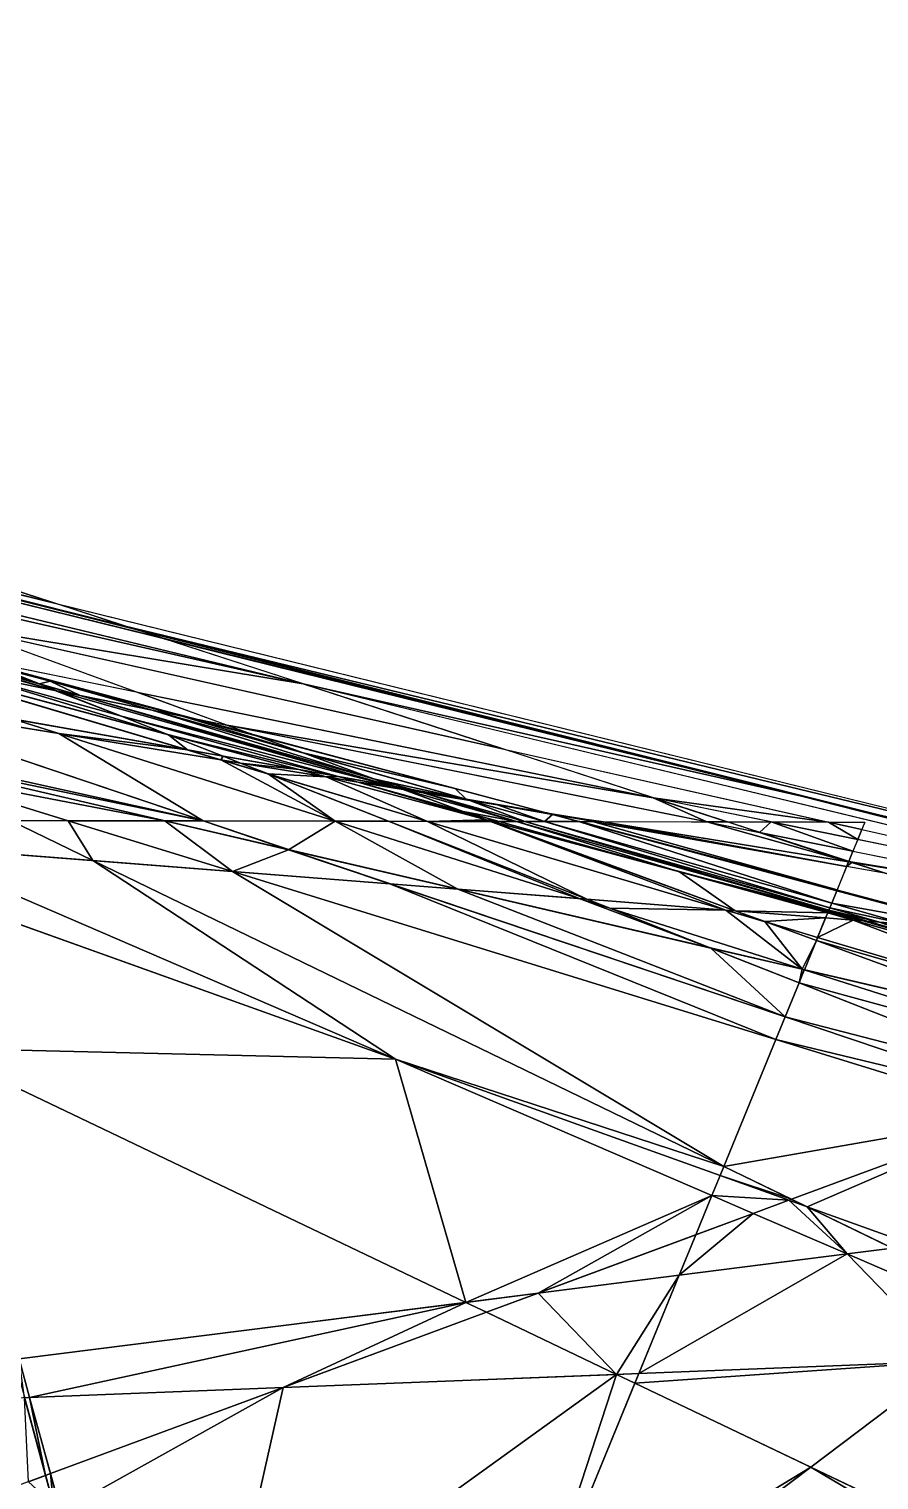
# Model space of a CAD drawing. Header units: metres. Extents: x -225 to 770, y -544 to 564.
# Drawn here: x 397.2 to 608.7, y 76.9 to 437.7 of the extents above; entities that cross this region are included whole.
import ezdxf

# ---------------------------------------------------------------- set-up
doc = ezdxf.new("R2010")
doc.units = ezdxf.units.M

msp = doc.modelspace()

# ---------------------------------------------------------------- linework, layer by layer
for p, q in [((545.7816, -443.76776, -860.83936), (304.0512, 437.72125, -1127.4017)), ((304.0512, 437.72125, -1127.4017), (557.95984, -501.0974, -841.83923)), ((32.129852, 419.3811, -991.81995), (760.3008, 133.12076, -1210.292)), ((30.675568, 416.25635, -989.7898), (730.02356, 77.34354, -1172.0273)), ((731.95435, 188.18149, -1220.7225), (38.14865, 413.7586, -992.2217)), ((38.14865, 413.7586, -992.2217), (765.15857, 148.19702, -1219.0732)), ((757.08057, 205.05893, -1239.7969), (18.314148, 389.6963, -972.5342)), ((18.314148, 389.6963, -972.5342), (754.4347, 208.65134, -1240.1035)), ((28.200867, 387.7458, -976.3353), (757.08057, 205.05893, -1239.7969)), ((758.76697, 204.04391, -1240.151), (15.405579, 383.44684, -968.47406)), ((15.405579, 383.44684, -968.47406), (732.4187, 179.90198, -1217.3708)), ((761.18066, 204.59119, -1241.5203), (29.160217, 385.1684, -975.6745)), ((29.160217, 385.1684, -975.6745), (755.39404, 206.07397, -1239.4426)), ((760.3008, 133.12076, -1210.292), (21.19217, 381.9641, -970.55176)), ((21.19217, 381.9641, -970.55176), (730.46954, 171.07516, -1212.6499)), ((730.02356, 77.34354, -1172.0273), (26.97879, 380.48132, -972.6294)), ((26.97879, 380.48132, -972.6294), (736.51886, 179.43427, -1219.0942)), ((765.15857, 148.19702, -1219.0732), (27.705933, 382.0437, -973.6444)), ((27.705933, 382.0437, -973.6444), (738.9325, 179.98157, -1220.4635)), ((19.010742, 377.27704, -967.5066), (731.95435, 188.18149, -1220.7225)), ((732.4187, 179.90198, -1217.3708), (21.424377, 377.82434, -968.87585)), ((21.424377, 377.82434, -968.87585), (733.64087, 187.16644, -1221.0768)), ((738.9325, 179.98157, -1220.4635), (86.268555, 354.79694, -989.39343)), ((86.268555, 354.79694, -989.39343), (758.76697, 204.04391, -1240.151)), ((762.8671, 203.57614, -1241.8745), (68.878204, 345.26355, -977.11786)), ((68.878204, 345.26355, -977.11786), (710.635, 147.01282, -1192.9624)), ((769.61304, 199.51599, -1243.2913), (115.37268, 315.28015, -986.0206)), ((115.37268, 315.28015, -986.0206), (690.77, 108.9689, -1167.2322)), ((195.22412, 315.22046, -1023.4873), (769.61304, 199.51599, -1243.2913)), ((730.46954, 171.07516, -1212.6499), (183.12543, 298.50217, -1010.5984)), ((183.12543, 298.50217, -1010.5984), (761.18066, 204.59119, -1241.5203)), ((161.86716, 285.2968, -994.92346), (659.99774, 47.489594, -1126.2766)), ((11.959442, 241.52097, -905.66345), (605.17456, 240.48572, -1183.7474)), ((281.66882, 241.19244, -1032.1576), (762.8671, 203.57614, -1241.8745)), ((605.17456, 240.48572, -1183.7474), (349.29993, -383.51236, -794.56555)), ((754.4347, 208.65134, -1240.1035), (-35.793427, -83.73827, -743.004)), ((733.64087, 187.16644, -1221.0768), (58.252808, -322.34137, -684.2856)), ((710.635, 147.01282, -1192.9624), (-57.937866, 49.58969, -790.0921)), ((690.77, 108.9689, -1167.2322), (-107.57312, 77.46338, -778.805))]:
    msp.add_line(p, q)
for points in [[(403.62622, 294.9308, -1112.5896), (338.839, 310.86493, -1089.0404), (337.29443, 316.4973, -1090.7437), (337.29453, 316.4974, -1090.7435)], [(420.8352, 289.3357, -1118.2573), (339.21472, 309.49463, -1088.626), (339.12683, 309.81506, -1088.7229), (339.12692, 309.81516, -1088.7228)], [(339.21472, 309.49463, -1088.626), (420.8352, 289.3357, -1118.2573), (424.02795, 288.2976, -1119.3088), (424.02805, 288.2977, -1119.3087)], [(430.47717, 286.20078, -1121.4329), (339.45337, 308.62433, -1088.3628), (339.44647, 308.6496, -1088.3705), (339.44656, 308.6497, -1088.3704)], [(430.47717, 286.20078, -1121.4329), (430.8667, 286.07416, -1121.561), (339.45337, 308.62433, -1088.3628), (339.45346, 308.62442, -1088.3627)], [(465.4143, 274.84167, -1132.9391), (340.9547, 303.1499, -1086.7073), (340.4469, 305.0013, -1087.2672), (340.447, 305.0014, -1087.2671)], [(340.9547, 303.1499, -1086.7073), (465.4143, 274.84167, -1132.9391), (379.54547, 289.05347, -1098.749), (379.54556, 289.05356, -1098.7489)], [(420.8352, 289.3357, -1118.2573), (403.62622, 294.9308, -1112.5896), (754.4347, 208.65134, -1240.1035), (754.4348, 208.65144, -1240.1034)], [(515.30774, 258.6198, -1149.3713), (379.54547, 289.05347, -1098.749), (465.4143, 274.84167, -1132.9391), (465.4144, 274.84177, -1132.939)], [(384.66644, 280.79102, -1097.591), (379.54547, 289.05347, -1098.749), (424.33875, 272.6914, -1112.7261), (424.33884, 272.6915, -1112.726)], [(608.5411, 242.28894, -1186.1056), (424.02795, 288.2976, -1119.3088), (420.8352, 289.3357, -1118.2573), (420.8353, 289.3358, -1118.2572)], [(420.8352, 289.3357, -1118.2573), (754.4347, 208.65134, -1240.1035), (608.5411, 242.28894, -1186.1056), (608.5412, 242.28905, -1186.1055)], [(403.6156, 273.2422, -1103.2334), (357.45007, 286.34766, -1087.208), (363.70337, 285.07086, -1089.5935), (363.70346, 285.07095, -1089.5934)], [(357.45007, 286.34766, -1087.208), (403.6156, 273.2422, -1103.2334), (380.08923, 277.98138, -1094.2305), (380.08932, 277.98148, -1094.2303)], [(363.70337, 285.07086, -1089.5935), (399.78796, 274.84637, -1102.1279), (403.6156, 273.2422, -1103.2334), (403.6157, 273.24228, -1103.2333)], [(399.78796, 274.84637, -1102.1279), (363.70337, 285.07086, -1089.5935), (376.5172, 282.4548, -1094.482), (376.5173, 282.4549, -1094.4819)], [(424.02795, 288.2976, -1119.3088), (608.5411, 242.28894, -1186.1056), (576.5865, 250.16922, -1174.4998), (576.5866, 250.16933, -1174.4996)], [(430.47717, 286.20078, -1121.4329), (424.02795, 288.2976, -1119.3088), (576.5865, 250.16922, -1174.4998), (576.5866, 250.16933, -1174.4996)], [(430.47717, 286.20078, -1121.4329), (576.5865, 250.16922, -1174.4998), (430.8667, 286.07416, -1121.561), (430.8668, 286.07425, -1121.5609)], [(576.5865, 250.16922, -1174.4998), (589.4374, 246.95743, -1179.1487), (430.8667, 286.07416, -1121.561), (430.8668, 286.07425, -1121.5609)], [(465.4143, 274.84167, -1132.9391), (430.8667, 286.07416, -1121.561), (589.4374, 246.95743, -1179.1487), (589.4375, 246.95753, -1179.1486)], [(351.64117, 283.71185, -1083.3441), (436.68597, 258.4256, -1112.3726), (393.37915, 266.0885, -1095.3428), (393.37924, 266.0886, -1095.3427)], [(436.68597, 258.4256, -1112.3726), (351.64117, 283.71185, -1083.3441), (351.71997, 283.69598, -1083.3743), (351.72006, 283.69608, -1083.3741)], [(351.71997, 283.69598, -1083.3743), (431.9204, 262.2144, -1111.7686), (436.68597, 258.4256, -1112.3726), (436.68607, 258.4257, -1112.3724)], [(431.9204, 262.2144, -1111.7686), (351.71997, 283.69598, -1083.3743), (380.08923, 277.98138, -1094.2305), (380.08932, 277.98148, -1094.2303)], [(376.5172, 282.4548, -1094.482), (388.55774, 279.26126, -1098.7585), (399.78796, 274.84637, -1102.1279), (399.78806, 274.84647, -1102.1278)], [(420.25623, 266.79993, -1108.2689), (380.08923, 277.98138, -1094.2305), (403.6156, 273.2422, -1103.2334), (403.6157, 273.24228, -1103.2333)], [(380.08923, 277.98138, -1094.2305), (420.25623, 266.79993, -1108.2689), (431.9204, 262.2144, -1111.7686), (431.9205, 262.21448, -1111.7684)], [(437.88843, 266.33832, -1116.3488), (402.4975, 275.56403, -1103.7095), (387.3603, 279.86456, -1098.4563), (387.36038, 279.86465, -1098.4562)], [(388.55774, 279.26126, -1098.7585), (387.3603, 279.86456, -1098.4563), (402.4975, 275.56403, -1103.7095), (402.4976, 275.56412, -1103.7094)], [(402.4975, 275.56403, -1103.7095), (399.78796, 274.84637, -1102.1279), (388.55774, 279.26126, -1098.7585), (388.55783, 279.26135, -1098.7584)], [(399.78796, 274.84637, -1102.1279), (402.4975, 275.56403, -1103.7095), (409.95984, 271.9643, -1105.6611), (409.95993, 271.9644, -1105.661)], [(404.13452, 273.1377, -1103.432), (403.6156, 273.2422, -1103.2334), (399.78796, 274.84637, -1102.1279), (399.78806, 274.84647, -1102.1278)], [(409.95984, 271.9643, -1105.6611), (404.13452, 273.1377, -1103.432), (399.78796, 274.84637, -1102.1279), (399.78806, 274.84647, -1102.1278)], [(427.85962, 268.35852, -1112.511), (409.95984, 271.9643, -1105.6611), (402.4975, 275.56403, -1103.7095), (402.4976, 275.56412, -1103.7094)], [(435.36243, 266.8472, -1115.3821), (427.85962, 268.35852, -1112.511), (402.4975, 275.56403, -1103.7095), (402.4976, 275.56412, -1103.7094)], [(402.4975, 275.56403, -1103.7095), (437.88843, 266.33832, -1116.3488), (435.36243, 266.8472, -1115.3821), (435.36252, 266.8473, -1115.382)], [(746.8573, 206.91815, -1235.7983), (465.4143, 274.84167, -1132.9391), (589.4374, 246.95743, -1179.1487), (589.4375, 246.95753, -1179.1486)], [(393.37915, 266.0885, -1095.3428), (404.65802, 262.51193, -1099.0964), (349.648, 271.44894, -1077.121), (349.6481, 271.44904, -1077.1208)], [(349.66895, 271.3724, -1077.0979), (349.648, 271.44894, -1077.121), (404.65802, 262.51193, -1099.0964), (404.6581, 262.51202, -1099.0963)], [(404.65802, 262.51193, -1099.0964), (440.55457, 240.77298, -1106.5779), (349.66895, 271.3724, -1077.0979), (349.66904, 271.3725, -1077.0978)], [(352.73804, 260.1809, -1073.7135), (349.66895, 271.3724, -1077.0979), (440.55457, 240.77298, -1106.5779), (440.55466, 240.77309, -1106.5778)], [(403.6156, 273.2422, -1103.2334), (404.13452, 273.1377, -1103.432), (404.52625, 272.98376, -1103.5496), (404.52634, 272.98386, -1103.5494)], [(420.25623, 266.79993, -1108.2689), (403.6156, 273.2422, -1103.2334), (404.52625, 272.98376, -1103.5496), (404.52634, 272.98386, -1103.5494)], [(409.95984, 271.9643, -1105.6611), (404.52625, 272.98376, -1103.5496), (404.13452, 273.1377, -1103.432), (404.1346, 273.1378, -1103.4319)], [(487.45215, 249.44284, -1132.3356), (420.25623, 266.79993, -1108.2689), (404.52625, 272.98376, -1103.5496), (404.52634, 272.98386, -1103.5494)], [(404.52625, 272.98376, -1103.5496), (409.95984, 271.9643, -1105.6611), (487.45215, 249.44284, -1132.3356), (487.45224, 249.44295, -1132.3354)], [(482.9419, 251.28491, -1131.0121), (487.45215, 249.44284, -1132.3356), (409.95984, 271.9643, -1105.6611), (409.95993, 271.9644, -1105.661)], [(427.85962, 268.35852, -1112.511), (482.9419, 251.28491, -1131.0121), (409.95984, 271.9643, -1105.6611), (409.95993, 271.9644, -1105.661)], [(552.51624, 246.52219, -1161.6257), (446.45557, 264.6126, -1119.6272), (424.33875, 272.6914, -1112.7261), (424.33884, 272.6915, -1112.726)], [(435.36243, 266.8472, -1115.3821), (465.39258, 257.69525, -1125.5361), (427.85962, 268.35852, -1112.511), (427.8597, 268.3586, -1112.5109)], [(482.9419, 251.28491, -1131.0121), (427.85962, 268.35852, -1112.511), (465.39258, 257.69525, -1125.5361), (465.39267, 257.69534, -1125.536)], [(404.65802, 262.51193, -1099.0964), (393.37915, 266.0885, -1095.3428), (436.68597, 258.4256, -1112.3726), (436.68607, 258.4257, -1112.3724)], [(474.15723, 251.79532, -1127.1075), (431.9204, 262.2144, -1111.7686), (420.25623, 266.79993, -1108.2689), (420.25632, 266.80002, -1108.2688)], [(487.45215, 249.44284, -1132.3356), (474.15723, 251.79532, -1127.1075), (420.25623, 266.79993, -1108.2689), (420.25632, 266.80002, -1108.2688)], [(437.88843, 266.33832, -1116.3488), (453.52887, 262.02887, -1121.8342), (435.36243, 266.8472, -1115.3821), (435.36252, 266.8473, -1115.382)], [(465.39258, 257.69525, -1125.5361), (435.36243, 266.8472, -1115.3821), (453.52887, 262.02887, -1121.8342), (453.52896, 262.02896, -1121.8341)], [(446.45557, 264.6126, -1119.6272), (452.27258, 262.4878, -1121.4423), (437.88843, 266.33832, -1116.3488), (437.88852, 266.3384, -1116.3486)], [(453.52887, 262.02887, -1121.8342), (437.88843, 266.33832, -1116.3488), (452.27258, 262.4878, -1121.4423), (452.27267, 262.48788, -1121.4421)], [(552.51624, 246.52219, -1161.6257), (565.8876, 240.55423, -1165.3308), (446.45557, 264.6126, -1119.6272), (446.45566, 264.6127, -1119.6271)], [(352.73804, 260.1809, -1073.7135), (440.55457, 240.77298, -1106.5779), (357.36914, 257.93652, -1074.9203), (357.36923, 257.9366, -1074.9202)], [(444.9674, 255.96326, -1115.1992), (473.3941, 240.7157, -1121.9722), (404.65802, 262.51193, -1099.0964), (404.6581, 262.51202, -1099.0963)], [(440.55457, 240.77298, -1106.5779), (404.65802, 262.51193, -1099.0964), (473.3941, 240.7157, -1121.9722), (473.3942, 240.7158, -1121.972)], [(404.65802, 262.51193, -1099.0964), (436.68597, 258.4256, -1112.3726), (444.9674, 255.96326, -1115.1992), (444.9675, 255.96336, -1115.1991)], [(445.54626, 256.85782, -1115.8567), (436.68597, 258.4256, -1112.3726), (431.9204, 262.2144, -1111.7686), (431.9205, 262.21448, -1111.7684)], [(464.3236, 253.53522, -1123.2406), (445.54626, 256.85782, -1115.8567), (431.9204, 262.2144, -1111.7686), (431.9205, 262.21448, -1111.7684)], [(431.9204, 262.2144, -1111.7686), (474.15723, 251.79532, -1127.1075), (464.3236, 253.53522, -1123.2406), (464.3237, 253.53532, -1123.2405)], [(503.2743, 248.83475, -1139.5023), (453.52887, 262.02887, -1121.8342), (452.27258, 262.4878, -1121.4423), (452.27267, 262.48788, -1121.4421)], [(503.2743, 248.83475, -1139.5023), (465.39258, 257.69525, -1125.5361), (453.52887, 262.02887, -1121.8342), (453.52896, 262.02896, -1121.8341)], [(431.02112, 240.78967, -1102.1089), (357.36914, 257.93652, -1074.9203), (440.55457, 240.77298, -1106.5779), (440.55466, 240.77309, -1106.5778)], [(357.36914, 257.93652, -1074.9203), (431.02112, 240.78967, -1102.1089), (367.57593, 252.99023, -1077.58), (367.57602, 252.99034, -1077.5798)], [(436.68597, 258.4256, -1112.3726), (445.54626, 256.85782, -1115.8567), (444.9674, 255.96326, -1115.1992), (444.9675, 255.96336, -1115.1991)], [(449.8321, 255.17294, -1117.1426), (444.9674, 255.96326, -1115.1992), (445.54626, 256.85782, -1115.8567), (445.54636, 256.8579, -1115.8566)], [(464.3236, 253.53522, -1123.2406), (449.8321, 255.17294, -1117.1426), (445.54626, 256.85782, -1115.8567), (445.54636, 256.8579, -1115.8566)], [(503.2743, 248.83475, -1139.5023), (505.97852, 246.16467, -1139.6208), (465.39258, 257.69525, -1125.5361), (465.39267, 257.69534, -1125.536)], [(482.9419, 251.28491, -1131.0121), (465.39258, 257.69525, -1125.5361), (505.97852, 246.16467, -1139.6208), (505.9786, 246.16478, -1139.6207)], [(552.51624, 246.52219, -1161.6257), (515.30774, 258.6198, -1149.3713), (596.1322, 240.5015, -1179.5087), (596.1323, 240.5016, -1179.5085)], [(406.93427, 240.83167, -1090.8175), (367.57593, 252.99023, -1077.58), (431.02112, 240.78967, -1102.1089), (431.0212, 240.78978, -1102.1088)], [(367.57593, 252.99023, -1077.58), (406.93427, 240.83167, -1090.8175), (392.61353, 240.85666, -1084.1042), (392.61362, 240.85677, -1084.1041)], [(449.8321, 255.17294, -1117.1426), (456.68115, 252.48047, -1119.1975), (444.9674, 255.96326, -1115.1992), (444.9675, 255.96336, -1115.1991)], [(473.3941, 240.7157, -1121.9722), (444.9674, 255.96326, -1115.1992), (456.68115, 252.48047, -1119.1975), (456.68124, 252.48058, -1119.1974)], [(464.3236, 253.53522, -1123.2406), (471.12317, 251.71402, -1125.648), (449.8321, 255.17294, -1117.1426), (449.83218, 255.17305, -1117.1425)], [(456.68115, 252.48047, -1119.1975), (449.8321, 255.17294, -1117.1426), (471.12317, 251.71402, -1125.648), (471.12326, 251.71413, -1125.6478)], [(471.12317, 251.71402, -1125.648), (464.3236, 253.53522, -1123.2406), (474.15723, 251.79532, -1127.1075), (474.15732, 251.79543, -1127.1074)], [(471.12317, 251.71402, -1125.648), (496.3841, 240.6756, -1132.7493), (456.68115, 252.48047, -1119.1975), (456.68124, 252.48058, -1119.1974)], [(456.68115, 252.48047, -1119.1975), (486.66644, 240.6925, -1128.1938), (473.3941, 240.7157, -1121.9722), (473.3942, 240.7158, -1121.972)], [(486.66644, 240.6925, -1128.1938), (456.68115, 252.48047, -1119.1975), (496.3841, 240.6756, -1132.7493), (496.3842, 240.6757, -1132.7491)], [(471.12317, 251.71402, -1125.648), (474.15723, 251.79532, -1127.1075), (479.1106, 250.41638, -1128.8387), (479.1107, 250.41649, -1128.8386)], [(479.1106, 250.41638, -1128.8387), (511.0287, 241.02533, -1139.7761), (471.12317, 251.71402, -1125.648), (471.12326, 251.71413, -1125.6478)], [(496.3841, 240.6756, -1132.7493), (471.12317, 251.71402, -1125.648), (511.0287, 241.02533, -1139.7761), (511.02878, 241.02544, -1139.776)], [(487.45215, 249.44284, -1132.3356), (479.1106, 250.41638, -1128.8387), (474.15723, 251.79532, -1127.1075), (474.15732, 251.79543, -1127.1074)], [(490.29303, 248.59967, -1133.3059), (505.208, 243.15152, -1137.96), (479.1106, 250.41638, -1128.8387), (479.1107, 250.41649, -1128.8386)], [(487.45215, 249.44284, -1132.3356), (490.29303, 248.59967, -1133.3059), (479.1106, 250.41638, -1128.8387), (479.1107, 250.41649, -1128.8386)], [(511.0287, 241.02533, -1139.7761), (479.1106, 250.41638, -1128.8387), (505.208, 243.15152, -1137.96), (505.2081, 243.15163, -1137.9598)], [(492.75378, 248.50473, -1134.4204), (488.4853, 249.26001, -1132.742), (482.9419, 251.28491, -1131.0121), (482.942, 251.28502, -1131.012)], [(505.97852, 246.16467, -1139.6208), (492.75378, 248.50473, -1134.4204), (482.9419, 251.28491, -1131.0121), (482.942, 251.28502, -1131.012)], [(487.45215, 249.44284, -1132.3356), (482.9419, 251.28491, -1131.0121), (488.4853, 249.26001, -1132.742), (488.48538, 249.26012, -1132.7418)], [(487.45215, 249.44284, -1132.3356), (488.4853, 249.26001, -1132.742), (489.8426, 248.76422, -1133.1654), (489.84268, 248.76433, -1133.1653)], [(487.45215, 249.44284, -1132.3356), (489.8426, 248.76422, -1133.1654), (490.29303, 248.59967, -1133.3059), (490.29312, 248.59978, -1133.3058)], [(488.4853, 249.26001, -1132.742), (492.75378, 248.50473, -1134.4204), (489.8426, 248.76422, -1133.1654), (489.84268, 248.76433, -1133.1653)], [(589.4374, 246.95743, -1179.1487), (576.5865, 250.16922, -1174.4998), (608.5411, 242.28894, -1186.1056), (608.5412, 242.28905, -1186.1055)], [(489.8426, 248.76422, -1133.1654), (490.59497, 248.5506, -1133.4265), (490.29303, 248.59967, -1133.3059), (490.29312, 248.59978, -1133.3058)], [(490.59497, 248.5506, -1133.4265), (489.8426, 248.76422, -1133.1654), (492.75378, 248.50473, -1134.4204), (492.75388, 248.50484, -1134.4203)], [(505.208, 243.15152, -1137.96), (490.29303, 248.59967, -1133.3059), (490.59497, 248.5506, -1133.4265), (490.59506, 248.5507, -1133.4264)], [(518.47156, 240.63705, -1143.1033), (505.208, 243.15152, -1137.96), (490.59497, 248.5506, -1133.4265), (490.59506, 248.5507, -1133.4264)], [(490.59497, 248.5506, -1133.4265), (495.27527, 247.79022, -1135.2961), (518.47156, 240.63705, -1143.1033), (518.4717, 240.63716, -1143.1031)], [(495.27527, 247.79022, -1135.2961), (490.59497, 248.5506, -1133.4265), (492.75378, 248.50473, -1134.4204), (492.75388, 248.50484, -1134.4203)], [(492.75378, 248.50473, -1134.4204), (505.97852, 246.16467, -1139.6208), (495.27527, 247.79022, -1135.2961), (495.27536, 247.79033, -1135.296)], [(520.5332, 240.63342, -1144.0698), (518.47156, 240.63705, -1143.1033), (495.27527, 247.79022, -1135.2961), (495.27536, 247.79033, -1135.296)], [(495.27527, 247.79022, -1135.2961), (506.90955, 245.90009, -1139.9438), (520.5332, 240.63342, -1144.0698), (520.5333, 240.63353, -1144.0697)], [(506.90955, 245.90009, -1139.9438), (495.27527, 247.79022, -1135.2961), (505.97852, 246.16467, -1139.6208), (505.9786, 246.16478, -1139.6207)], [(526.0824, 242.78531, -1147.6031), (525.54834, 242.87207, -1147.3896), (503.2743, 248.83475, -1139.5023), (503.27438, 248.83485, -1139.5022)], [(505.97852, 246.16467, -1139.6208), (503.2743, 248.83475, -1139.5023), (525.54834, 242.87207, -1147.3896), (525.54846, 242.87218, -1147.3895)], [(513.7986, 244.78098, -1142.6959), (506.90955, 245.90009, -1139.9438), (505.97852, 246.16467, -1139.6208), (505.9786, 246.16478, -1139.6207)], [(505.97852, 246.16467, -1139.6208), (525.54834, 242.87207, -1147.3896), (513.7986, 244.78098, -1142.6959), (513.7987, 244.78108, -1142.6958)], [(525.47797, 240.62482, -1146.3877), (520.5332, 240.63342, -1144.0698), (506.90955, 245.90009, -1139.9438), (506.90964, 245.90019, -1139.9437)], [(513.7986, 244.78098, -1142.6959), (525.47797, 240.62482, -1146.3877), (506.90955, 245.90009, -1139.9438), (506.90964, 245.90019, -1139.9437)], [(552.51624, 246.52219, -1161.6257), (596.1322, 240.5015, -1179.5087), (581.8839, 240.52637, -1172.8293), (581.88403, 240.52647, -1172.8292)], [(552.51624, 246.52219, -1161.6257), (570.89856, 240.54556, -1167.6797), (565.8876, 240.55423, -1165.3308), (565.8877, 240.55434, -1165.3307)], [(589.4374, 246.95743, -1179.1487), (619.68787, 239.49512, -1190.1348), (749.7064, 206.90189, -1237.1292), (749.70654, 206.902, -1237.129)], [(619.68787, 239.49512, -1190.1348), (589.4374, 246.95743, -1179.1487), (608.5411, 242.28894, -1186.1056), (608.5412, 242.28905, -1186.1055)], [(746.8573, 206.91815, -1235.7983), (589.4374, 246.95743, -1179.1487), (749.7064, 206.90189, -1237.1292), (749.70654, 206.902, -1237.129)], [(518.47156, 240.63705, -1143.1033), (514.2141, 240.64447, -1141.1075), (505.208, 243.15152, -1137.96), (505.2081, 243.15163, -1137.9598)], [(514.2141, 240.64447, -1141.1075), (511.0287, 241.02533, -1139.7761), (505.208, 243.15152, -1137.96), (505.2081, 243.15163, -1137.9598)], [(527.4236, 242.37006, -1148.0537), (513.7986, 244.78098, -1142.6959), (525.54834, 242.87207, -1147.3896), (525.54846, 242.87218, -1147.3895)], [(513.7986, 244.78098, -1142.6959), (527.4236, 242.37006, -1148.0537), (525.47797, 240.62482, -1146.3877), (525.4781, 240.62492, -1146.3876)], [(533.99866, 240.60992, -1150.3821), (525.47797, 240.62482, -1146.3877), (527.4236, 242.37006, -1148.0537), (527.4237, 242.37016, -1148.0536)], [(525.54834, 242.87207, -1147.3896), (526.0824, 242.78531, -1147.6031), (527.4236, 242.37006, -1148.0537), (527.4237, 242.37016, -1148.0536)], [(528.09766, 242.25082, -1148.3188), (527.4236, 242.37006, -1148.0537), (526.0824, 242.78531, -1147.6031), (526.0825, 242.78542, -1147.603)], [(539.53204, 240.60028, -1152.976), (528.09766, 242.25082, -1148.3188), (526.0824, 242.78531, -1147.6031), (526.0825, 242.78542, -1147.603)], [(527.4236, 242.37006, -1148.0537), (528.09766, 242.25082, -1148.3188), (533.99866, 240.60992, -1150.3821), (533.9988, 240.61003, -1150.382)], [(534.28613, 240.60944, -1150.5168), (533.99866, 240.60992, -1150.3821), (528.09766, 242.25082, -1148.3188), (528.0978, 242.25093, -1148.3187)], [(539.53204, 240.60028, -1152.976), (537.40454, 240.60397, -1151.9786), (528.09766, 242.25082, -1148.3188), (528.0978, 242.25093, -1148.3187)], [(750.6385, 207.24673, -1237.7153), (619.68787, 239.49512, -1190.1348), (608.5411, 242.28894, -1186.1056), (608.5412, 242.28905, -1186.1055)], [(750.6385, 207.24673, -1237.7153), (608.5411, 242.28894, -1186.1056), (754.4347, 208.65134, -1240.1035), (754.4348, 208.65144, -1240.1034)], [(392.61353, 240.85666, -1084.1042), (413.12585, 230.91617, -1089.4495), (365.15747, 234.6659, -1068.5438), (365.15756, 234.666, -1068.5437)], [(413.12585, 230.91617, -1089.4495), (392.61353, 240.85666, -1084.1042), (406.93427, 240.83167, -1090.8175), (406.93436, 240.83177, -1090.8174)], [(447.80817, 228.20496, -1104.5647), (413.12585, 230.91617, -1089.4495), (406.93427, 240.83167, -1090.8175), (406.93436, 240.83177, -1090.8174)], [(447.80817, 228.20496, -1104.5647), (406.93427, 240.83167, -1090.8175), (431.02112, 240.78967, -1102.1089), (431.0212, 240.78978, -1102.1088)], [(447.80817, 228.20496, -1104.5647), (431.02112, 240.78967, -1102.1089), (461.7621, 233.63284, -1113.4568), (461.76218, 233.63295, -1113.4567)], [(461.7621, 233.63284, -1113.4568), (431.02112, 240.78967, -1102.1089), (440.55457, 240.77298, -1106.5779), (440.55466, 240.77309, -1106.5778)], [(440.55457, 240.77298, -1106.5779), (473.3941, 240.7157, -1121.9722), (461.7621, 233.63284, -1113.4568), (461.76218, 233.63295, -1113.4567)], [(503.91663, 223.81882, -1129.0181), (461.7621, 233.63284, -1113.4568), (473.3941, 240.7157, -1121.9722), (473.3942, 240.7158, -1121.972)], [(473.3941, 240.7157, -1121.9722), (534.1271, 221.45724, -1142.1846), (503.91663, 223.81882, -1129.0181), (503.91672, 223.81892, -1129.018)], [(534.1271, 221.45724, -1142.1846), (473.3941, 240.7157, -1121.9722), (486.66644, 240.6925, -1128.1938), (486.66653, 240.69261, -1128.1937)], [(486.66644, 240.6925, -1128.1938), (535.9606, 221.3139, -1142.9836), (534.1271, 221.45724, -1142.1846), (534.1272, 221.45735, -1142.1844)], [(535.9606, 221.3139, -1142.9836), (486.66644, 240.6925, -1128.1938), (496.3841, 240.6756, -1132.7493), (496.3842, 240.6757, -1132.7491)], [(496.3841, 240.6756, -1132.7493), (511.0287, 241.02533, -1139.7761), (512.06116, 240.6482, -1140.0983), (512.0613, 240.6483, -1140.0981)], [(570.61346, 218.60504, -1158.086), (535.9606, 221.3139, -1142.9836), (496.3841, 240.6756, -1132.7493), (496.3842, 240.6757, -1132.7491)], [(496.3841, 240.6756, -1132.7493), (512.06116, 240.6482, -1140.0983), (570.61346, 218.60504, -1158.086), (570.6136, 218.60515, -1158.0859)], [(512.43915, 240.64755, -1140.2755), (512.06116, 240.6482, -1140.0983), (511.0287, 241.02533, -1139.7761), (511.02878, 241.02544, -1139.776)], [(512.43915, 240.64755, -1140.2755), (511.0287, 241.02533, -1139.7761), (514.2141, 240.64447, -1141.1075), (514.21423, 240.64458, -1141.1074)], [(572.89575, 218.4266, -1159.0808), (570.61346, 218.60504, -1158.086), (512.06116, 240.6482, -1140.0983), (512.0613, 240.6483, -1140.0981)], [(512.43915, 240.64755, -1140.2755), (572.89575, 218.4266, -1159.0808), (512.06116, 240.6482, -1140.0983), (512.0613, 240.6483, -1140.0981)], [(512.43915, 240.64755, -1140.2755), (559.08936, 228.15234, -1156.7916), (572.89575, 218.4266, -1159.0808), (572.8959, 218.42671, -1159.0807)], [(512.43915, 240.64755, -1140.2755), (514.2141, 240.64447, -1141.1075), (559.08936, 228.15234, -1156.7916), (559.0895, 228.15245, -1156.7915)], [(518.47156, 240.63705, -1143.1033), (559.08936, 228.15234, -1156.7916), (514.2141, 240.64447, -1141.1075), (514.21423, 240.64458, -1141.1074)], [(518.47156, 240.63705, -1143.1033), (520.5332, 240.63342, -1144.0698), (596.1897, 218.5745, -1170.0817), (596.1898, 218.5746, -1170.0815)], [(518.47156, 240.63705, -1143.1033), (596.1897, 218.5745, -1170.0817), (559.08936, 228.15234, -1156.7916), (559.0895, 228.15245, -1156.7915)], [(596.41815, 219.13159, -1170.4291), (596.1897, 218.5745, -1170.0817), (520.5332, 240.63342, -1144.0698), (520.5333, 240.63353, -1144.0697)], [(520.5332, 240.63342, -1144.0698), (525.47797, 240.62482, -1146.3877), (596.41815, 219.13159, -1170.4291), (596.4183, 219.1317, -1170.429)], [(596.9098, 220.33072, -1171.177), (596.41815, 219.13159, -1170.4291), (525.47797, 240.62482, -1146.3877), (525.4781, 240.62492, -1146.3876)], [(525.47797, 240.62482, -1146.3877), (533.99866, 240.60992, -1150.3821), (596.9098, 220.33072, -1171.177), (596.9099, 220.33083, -1171.1769)], [(598.1802, 223.4288, -1173.1091), (596.9098, 220.33072, -1171.177), (533.99866, 240.60992, -1150.3821), (533.9988, 240.61003, -1150.382)], [(533.99866, 240.60992, -1150.3821), (534.28613, 240.60944, -1150.5168), (598.1802, 223.4288, -1173.1091), (598.1803, 223.42891, -1173.109)], [(598.2667, 223.63974, -1173.2407), (598.1802, 223.4288, -1173.1091), (534.28613, 240.60944, -1150.5168), (534.28625, 240.60954, -1150.5167)], [(598.2667, 223.63974, -1173.2407), (534.28613, 240.60944, -1150.5168), (537.40454, 240.60397, -1151.9786), (537.40466, 240.60408, -1151.9785)], [(539.53204, 240.60028, -1152.976), (600.63525, 229.41568, -1176.8433), (537.40454, 240.60397, -1151.9786), (537.40466, 240.60408, -1151.9785)], [(598.2667, 223.63974, -1173.2407), (537.40454, 240.60397, -1151.9786), (600.63525, 229.41568, -1176.8433), (600.6354, 229.41579, -1176.8431)], [(539.53204, 240.60028, -1152.976), (565.8876, 240.55423, -1165.3308), (601.1188, 230.59488, -1177.5786), (601.1189, 230.59499, -1177.5785)], [(539.53204, 240.60028, -1152.976), (601.1188, 230.59488, -1177.5786), (600.63525, 229.41568, -1176.8433), (600.6354, 229.41579, -1176.8431)], [(601.1188, 230.59488, -1177.5786), (565.8876, 240.55423, -1165.3308), (578.9885, 237.91528, -1170.3441), (578.98865, 237.91539, -1170.344)], [(581.8839, 240.52637, -1172.8293), (578.9885, 237.91528, -1170.3441), (570.89856, 240.54556, -1167.6797), (570.8987, 240.54567, -1167.6796)], [(581.8839, 240.52637, -1172.8293), (602.203, 233.23892, -1179.2278), (578.9885, 237.91528, -1170.3441), (578.98865, 237.91539, -1170.344)], [(596.1322, 240.5015, -1179.5087), (603.39075, 236.1355, -1181.0342), (581.8839, 240.52637, -1172.8293), (581.88403, 240.52647, -1172.8292)], [(602.203, 233.23892, -1179.2278), (581.8839, 240.52637, -1172.8293), (603.39075, 236.1355, -1181.0342), (603.39087, 236.1356, -1181.034)], [(605.17456, 240.48572, -1183.7474), (604.4193, 238.6438, -1182.5986), (596.1322, 240.5015, -1179.5087), (596.1323, 240.5016, -1179.5085)], [(603.39075, 236.1355, -1181.0342), (596.1322, 240.5015, -1179.5087), (604.4193, 238.6438, -1182.5986), (604.41943, 238.6439, -1182.5985)], [(740.3025, 208.18304, -1233.2661), (603.39075, 236.1355, -1181.0342), (604.4193, 238.6438, -1182.5986), (604.41943, 238.6439, -1182.5985)], [(365.15747, 234.6659, -1068.5438), (488.35693, 181.54498, -1103.4857), (361.8648, 226.89935, -1063.6492), (361.8649, 226.89946, -1063.649)], [(488.35693, 181.54498, -1103.4857), (365.15747, 234.6659, -1068.5438), (413.12585, 230.91617, -1089.4495), (413.12595, 230.91628, -1089.4493)], [(601.16406, 230.70535, -1177.6475), (578.9885, 237.91528, -1170.3441), (602.203, 233.23892, -1179.2278), (602.2031, 233.23903, -1179.2277)], [(578.9885, 237.91528, -1170.3441), (601.16406, 230.70535, -1177.6475), (601.1188, 230.59488, -1177.5786), (601.1189, 230.59499, -1177.5785)], [(447.80817, 228.20496, -1104.5647), (461.7621, 233.63284, -1113.4568), (486.9787, 225.14297, -1121.6362), (486.9788, 225.14308, -1121.6361)], [(461.7621, 233.63284, -1113.4568), (503.91663, 223.81882, -1129.0181), (486.9787, 225.14297, -1121.6362), (486.9788, 225.14308, -1121.6361)], [(674.5552, 218.66437, -1206.915), (601.16406, 230.70535, -1177.6475), (602.203, 233.23892, -1179.2278), (602.2031, 233.23903, -1179.2277)], [(447.80817, 228.20496, -1104.5647), (570.064, 154.862, -1130.3447), (413.12585, 230.91617, -1089.4495), (413.12595, 230.91628, -1089.4493)], [(488.35693, 181.54498, -1103.4857), (413.12585, 230.91617, -1089.4495), (570.064, 154.862, -1130.3447), (570.06415, 154.8621, -1130.3446)], [(447.80817, 228.20496, -1104.5647), (486.9787, 225.14297, -1121.6362), (583.0119, 186.43799, -1150.0383), (583.012, 186.4381, -1150.0382)], [(447.80817, 228.20496, -1104.5647), (583.0119, 186.43799, -1150.0383), (570.064, 154.862, -1130.3447), (570.06415, 154.8621, -1130.3446)], [(596.1897, 218.5745, -1170.0817), (596.0569, 218.2507, -1169.8796), (559.08936, 228.15234, -1156.7916), (559.0895, 228.15245, -1156.7915)], [(559.08936, 228.15234, -1156.7916), (595.9137, 217.90143, -1169.6619), (572.89575, 218.4266, -1159.0808), (572.8959, 218.42671, -1159.0807)], [(595.9137, 217.90143, -1169.6619), (559.08936, 228.15234, -1156.7916), (596.0569, 218.2507, -1169.8796), (596.057, 218.25081, -1169.8795)], [(600.63525, 229.41568, -1176.8433), (601.1188, 230.59488, -1177.5786), (601.8882, 230.46985, -1177.886), (601.8883, 230.46996, -1177.8859)], [(600.63525, 229.41568, -1176.8433), (601.8882, 230.46985, -1177.886), (610.4983, 227.67047, -1180.7217), (610.4984, 227.67058, -1180.7216)], [(674.5552, 218.66437, -1206.915), (601.8882, 230.46985, -1177.886), (601.16406, 230.70535, -1177.6475), (601.1642, 230.70546, -1177.6473)], [(674.5552, 218.66437, -1206.915), (610.4983, 227.67047, -1180.7217), (601.8882, 230.46985, -1177.886), (601.8883, 230.46996, -1177.8859)], [(373.56543, 184.23224, -1050.7466), (361.8648, 226.89935, -1063.6492), (488.35693, 181.54498, -1103.4857), (488.35703, 181.54509, -1103.4856)], [(585.30804, 192.03735, -1153.5308), (486.9787, 225.14297, -1121.6362), (503.91663, 223.81882, -1129.0181), (503.91672, 223.81892, -1129.018)], [(486.9787, 225.14297, -1121.6362), (585.30804, 192.03735, -1153.5308), (583.0119, 186.43799, -1150.0383), (583.012, 186.4381, -1150.0382)], [(503.91663, 223.81882, -1129.0181), (566.87024, 209.16263, -1152.2573), (585.30804, 192.03735, -1153.5308), (585.30817, 192.03746, -1153.5306)], [(566.87024, 209.16263, -1152.2573), (503.91663, 223.81882, -1129.0181), (534.1271, 221.45724, -1142.1846), (534.1272, 221.45735, -1142.1844)], [(534.1271, 221.45724, -1142.1846), (541.72314, 219.04852, -1144.7125), (566.87024, 209.16263, -1152.2573), (566.87036, 209.16273, -1152.2572)], [(541.72314, 219.04852, -1144.7125), (534.1271, 221.45724, -1142.1846), (535.9606, 221.3139, -1142.9836), (535.9607, 221.31401, -1142.9835)], [(570.61346, 218.60504, -1158.086), (541.72314, 219.04852, -1144.7125), (535.9606, 221.3139, -1142.9836), (535.9607, 221.31401, -1142.9835)], [(596.41815, 219.13159, -1170.4291), (596.9098, 220.33072, -1171.177), (615.272, 215.11395, -1177.5493), (615.2721, 215.11406, -1177.5492)], [(596.9098, 220.33072, -1171.177), (598.1802, 223.4288, -1173.1091), (635.0023, 213.5716, -1186.1482), (635.00244, 213.5717, -1186.1481)], [(635.0023, 213.5716, -1186.1482), (615.272, 215.11395, -1177.5493), (596.9098, 220.33072, -1171.177), (596.9099, 220.33083, -1171.1769)], [(598.1802, 223.4288, -1173.1091), (598.2667, 223.63974, -1173.2407), (636.7378, 213.436, -1186.9045), (636.7379, 213.43611, -1186.9044)], [(636.7378, 213.436, -1186.9045), (635.0023, 213.5716, -1186.1482), (598.1802, 223.4288, -1173.1091), (598.1803, 223.42891, -1173.109)], [(589.5503, 203.8825, -1160.6296), (566.87024, 209.16263, -1152.2573), (541.72314, 219.04852, -1144.7125), (541.72327, 219.04863, -1144.7124)], [(570.61346, 218.60504, -1158.086), (589.5503, 203.8825, -1160.6296), (541.72314, 219.04852, -1144.7125), (541.72327, 219.04863, -1144.7124)], [(570.61346, 218.60504, -1158.086), (572.89575, 218.4266, -1159.0808), (580.2567, 215.7378, -1161.3777), (580.25684, 215.7379, -1161.3776)], [(570.61346, 218.60504, -1158.086), (580.2567, 215.7378, -1161.3777), (589.5503, 203.8825, -1160.6296), (589.5504, 203.88261, -1160.6295)], [(595.4075, 216.66681, -1168.8918), (580.2567, 215.7378, -1161.3777), (572.89575, 218.4266, -1159.0808), (572.8959, 218.42671, -1159.0807)], [(595.4075, 216.66681, -1168.8918), (572.89575, 218.4266, -1159.0808), (595.9137, 217.90143, -1169.6619), (595.9138, 217.90154, -1169.6617)], [(580.2567, 215.7378, -1161.3777), (595.4075, 216.66681, -1168.8918), (593.42145, 211.82352, -1165.8711), (593.4216, 211.82362, -1165.871)], [(602.2781, 216.12973, -1171.8862), (593.42145, 211.82352, -1165.8711), (595.4075, 216.66681, -1168.8918), (595.4076, 216.66692, -1168.8917)], [(602.2781, 216.12973, -1171.8862), (595.4075, 216.66681, -1168.8918), (595.9137, 217.90143, -1169.6619), (595.9138, 217.90154, -1169.6617)], [(604.6747, 215.94241, -1172.9307), (595.9137, 217.90143, -1169.6619), (596.0569, 218.2507, -1169.8796), (596.057, 218.25081, -1169.8795)], [(604.6747, 215.94241, -1172.9307), (602.2781, 216.12973, -1171.8862), (595.9137, 217.90143, -1169.6619), (595.9138, 217.90154, -1169.6617)], [(596.0569, 218.2507, -1169.8796), (596.1897, 218.5745, -1170.0817), (605.76074, 215.85751, -1173.404), (605.76086, 215.85762, -1173.4039)], [(604.6747, 215.94241, -1172.9307), (596.0569, 218.2507, -1169.8796), (605.76074, 215.85751, -1173.404), (605.76086, 215.85762, -1173.4039)], [(596.1897, 218.5745, -1170.0817), (596.41815, 219.13159, -1170.4291), (608.81604, 215.61865, -1174.7356), (608.81616, 215.61876, -1174.7355)], [(608.81604, 215.61865, -1174.7356), (605.76074, 215.85751, -1173.404), (596.1897, 218.5745, -1170.0817), (596.1898, 218.5746, -1170.0815)], [(615.272, 215.11395, -1177.5493), (608.81604, 215.61865, -1174.7356), (596.41815, 219.13159, -1170.4291), (596.4183, 219.1317, -1170.429)], [(593.1024, 211.04553, -1165.386), (589.5503, 203.8825, -1160.6296), (580.2567, 215.7378, -1161.3777), (580.25684, 215.7379, -1161.3776)], [(593.1024, 211.04553, -1165.386), (580.2567, 215.7378, -1161.3777), (593.42145, 211.82352, -1165.8711), (593.4216, 211.82362, -1165.871)], [(593.42145, 211.82352, -1165.8711), (602.2781, 216.12973, -1171.8862), (687.44934, 183.86627, -1197.9657), (687.44946, 183.86638, -1197.9656)], [(700.6421, 188.74777, -1206.2648), (687.44934, 183.86627, -1197.9657), (602.2781, 216.12973, -1171.8862), (602.2782, 216.12984, -1171.8861)], [(604.6747, 215.94241, -1172.9307), (700.6421, 188.74777, -1206.2648), (602.2781, 216.12973, -1171.8862), (602.2782, 216.12984, -1171.8861)], [(604.6747, 215.94241, -1172.9307), (605.76074, 215.85751, -1173.404), (618.6122, 212.20926, -1177.8652), (618.6123, 212.20937, -1177.8651)], [(604.6747, 215.94241, -1172.9307), (618.6122, 212.20926, -1177.8652), (700.6421, 188.74777, -1206.2648), (700.6422, 188.74788, -1206.2646)], [(605.76074, 215.85751, -1173.404), (608.81604, 215.61865, -1174.7356), (618.6122, 212.20926, -1177.8652), (618.6123, 212.20937, -1177.8651)], [(593.1024, 211.04553, -1165.386), (590.1116, 203.7518, -1160.8369), (589.5503, 203.8825, -1160.6296), (589.5504, 203.88261, -1160.6295)], [(593.1024, 211.04553, -1165.386), (653.4183, 189.01346, -1184.2064), (590.1116, 203.7518, -1160.8369), (590.1117, 203.7519, -1160.8368)], [(593.1024, 211.04553, -1165.386), (593.42145, 211.82352, -1165.8711), (687.44934, 183.86627, -1197.9657), (687.44946, 183.86638, -1197.9656)], [(593.1024, 211.04553, -1165.386), (687.44934, 183.86627, -1197.9657), (653.4183, 189.01346, -1184.2064), (653.4184, 189.01357, -1184.2063)], [(588.79584, 200.54318, -1158.8357), (585.30804, 192.03735, -1153.5308), (566.87024, 209.16263, -1152.2573), (566.87036, 209.16273, -1152.2572)], [(566.87024, 209.16263, -1152.2573), (589.5503, 203.8825, -1160.6296), (588.79584, 200.54318, -1158.8357), (588.79596, 200.54329, -1158.8356)], [(590.09436, 203.70996, -1160.8108), (588.79584, 200.54318, -1158.8357), (589.5503, 203.8825, -1160.6296), (589.5504, 203.88261, -1160.6295)], [(588.79584, 200.54318, -1158.8357), (590.09436, 203.70996, -1160.8108), (671.3999, 177.92792, -1187.8698), (671.4, 177.92802, -1187.8696)], [(590.09436, 203.70996, -1160.8108), (589.5503, 203.8825, -1160.6296), (590.1116, 203.7518, -1160.8369), (590.1117, 203.7519, -1160.8368)], [(590.09436, 203.70996, -1160.8108), (590.1116, 203.7518, -1160.8369), (653.4183, 189.01346, -1184.2064), (653.4184, 189.01357, -1184.2063)], [(653.4183, 189.01346, -1184.2064), (671.3999, 177.92792, -1187.8698), (590.09436, 203.70996, -1160.8108), (590.0945, 203.71007, -1160.8107)], [(585.30804, 192.03735, -1153.5308), (588.79584, 200.54318, -1158.8357), (658.4817, 173.14813, -1179.7434), (658.4818, 173.14824, -1179.7433)], [(671.3999, 177.92792, -1187.8698), (658.4817, 173.14813, -1179.7434), (588.79584, 200.54318, -1158.8357), (588.79596, 200.54329, -1158.8356)], [(650.34955, 170.13913, -1174.6278), (583.0119, 186.43799, -1150.0383), (585.30804, 192.03735, -1153.5308), (585.30817, 192.03746, -1153.5306)], [(658.4817, 173.14813, -1179.7434), (650.34955, 170.13913, -1174.6278), (585.30804, 192.03735, -1153.5308), (585.30817, 192.03746, -1153.5306)], [(505.89148, 121.059814, -1085.6399), (394.75244, 106.972015, -1027.3832), (373.56543, 184.23224, -1050.7466), (373.56552, 184.23235, -1050.7465)], [(505.89148, 121.059814, -1085.6399), (373.56543, 184.23224, -1050.7466), (488.35693, 181.54498, -1103.4857), (488.35703, 181.54509, -1103.4856)], [(583.0119, 186.43799, -1150.0383), (643.71704, 167.68506, -1170.4556), (570.064, 154.862, -1130.3447), (570.06415, 154.8621, -1130.3446)], [(583.0119, 186.43799, -1150.0383), (650.34955, 170.13913, -1174.6278), (643.71704, 167.68506, -1170.4556), (643.71716, 167.68517, -1170.4554)], [(505.89148, 121.059814, -1085.6399), (488.35693, 181.54498, -1103.4857), (567.0857, 147.59888, -1125.8148), (567.0858, 147.59898, -1125.8147)], [(488.35693, 181.54498, -1103.4857), (570.064, 154.862, -1130.3447), (569.12976, 152.58359, -1128.9237), (569.1299, 152.5837, -1128.9236)], [(488.35693, 181.54498, -1103.4857), (569.12976, 152.58359, -1128.9237), (567.0857, 147.59888, -1125.8148), (567.0858, 147.59898, -1125.8147)], [(586.9475, 146.68002, -1134.7443), (570.064, 154.862, -1130.3447), (643.71704, 167.68506, -1170.4556), (643.71716, 167.68517, -1170.4554)], [(586.9475, 146.68002, -1134.7443), (643.71704, 167.68506, -1170.4556), (590.79565, 144.8151, -1135.7471), (590.7958, 144.8152, -1135.747)], [(617.568, 135.21579, -1144.1785), (590.79565, 144.8151, -1135.7471), (643.71704, 167.68506, -1170.4556), (643.71716, 167.68517, -1170.4554)], [(569.12976, 152.58359, -1128.9237), (586.28174, 146.43365, -1134.3254), (567.0857, 147.59888, -1125.8148), (567.0858, 147.59898, -1125.8147)], [(570.064, 154.862, -1130.3447), (586.9475, 146.68002, -1134.7443), (569.12976, 152.58359, -1128.9237), (569.1299, 152.5837, -1128.9236)], [(586.28174, 146.43365, -1134.3254), (569.12976, 152.58359, -1128.9237), (586.9475, 146.68002, -1134.7443), (586.94763, 146.68013, -1134.7441)], [(505.89148, 121.059814, -1085.6399), (567.0857, 147.59888, -1125.8148), (523.8613, 123.33768, -1095.0593), (523.86145, 123.337776, -1095.0592)], [(523.8613, 123.33768, -1095.0593), (567.0857, 147.59888, -1125.8148), (563.089, 137.85217, -1119.7358), (563.0891, 137.85228, -1119.7357)], [(567.0857, 147.59888, -1125.8148), (577.4053, 143.14929, -1128.7417), (563.089, 137.85217, -1119.7358), (563.0891, 137.85228, -1119.7357)], [(577.4053, 143.14929, -1128.7417), (567.0857, 147.59888, -1125.8148), (586.28174, 146.43365, -1134.3254), (586.28186, 146.43376, -1134.3253)], [(600.74915, 133.08383, -1135.3624), (577.4053, 143.14929, -1128.7417), (586.28174, 146.43365, -1134.3254), (586.28186, 146.43376, -1134.3253)], [(590.79565, 144.8151, -1135.7471), (586.28174, 146.43365, -1134.3254), (586.9475, 146.68002, -1134.7443), (586.94763, 146.68013, -1134.7441)], [(600.74915, 133.08383, -1135.3624), (586.28174, 146.43365, -1134.3254), (590.79565, 144.8151, -1135.7471), (590.7958, 144.8152, -1135.747)], [(600.74915, 133.08383, -1135.3624), (590.79565, 144.8151, -1135.7471), (612.04785, 134.51605, -1141.2849), (612.048, 134.51616, -1141.2848)], [(590.79565, 144.8151, -1135.7471), (617.568, 135.21579, -1144.1785), (612.04785, 134.51605, -1141.2849), (612.048, 134.51616, -1141.2848)], [(558.9617, 127.78699, -1113.4583), (563.089, 137.85217, -1119.7358), (577.4053, 143.14929, -1128.7417), (577.4054, 143.1494, -1128.7416)], [(600.74915, 133.08383, -1135.3624), (558.9617, 127.78699, -1113.4583), (577.4053, 143.14929, -1128.7417), (577.4054, 143.1494, -1128.7416)], [(563.089, 137.85217, -1119.7358), (558.9617, 127.78699, -1113.4583), (523.8613, 123.33768, -1095.0593), (523.86145, 123.337776, -1095.0592)], [(600.74915, 133.08383, -1135.3624), (612.04785, 134.51605, -1141.2849), (639.6924, 116.29239, -1146.4075), (639.6925, 116.29249, -1146.4073)], [(600.74915, 133.08383, -1135.3624), (626.6293, 106.43768, -1136.0251), (548.95026, 103.37216, -1098.231), (548.9504, 103.37226, -1098.2308)], [(600.74915, 133.08383, -1135.3624), (548.95026, 103.37216, -1098.231), (558.9617, 127.78699, -1113.4583), (558.9618, 127.78709, -1113.4581)], [(600.74915, 133.08383, -1135.3624), (639.6924, 116.29239, -1146.4075), (626.6293, 106.43768, -1136.0251), (626.6294, 106.43778, -1136.025)], [(543.40027, 103.1532, -1095.5308), (523.8613, 123.33768, -1095.0593), (558.9617, 127.78699, -1113.4583), (558.9618, 127.78709, -1113.4581)], [(548.95026, 103.37216, -1098.231), (543.40027, 103.1532, -1095.5308), (558.9617, 127.78699, -1113.4583), (558.9618, 127.78709, -1113.4581)], [(505.89148, 121.059814, -1085.6399), (523.8613, 123.33768, -1095.0593), (511.04968, 118.59732, -1087.0001), (511.04977, 118.59742, -1087)], [(523.8613, 123.33768, -1095.0593), (543.40027, 103.1532, -1095.5308), (511.04968, 118.59732, -1087.0001), (511.04977, 118.59742, -1087)], [(505.89148, 121.059814, -1085.6399), (397.37994, 97.390686, -1024.4857), (394.75244, 106.972015, -1027.3832), (394.75253, 106.972115, -1027.383)], [(397.37994, 97.390686, -1024.4857), (505.89148, 121.059814, -1085.6399), (460.46375, 99.88022, -1055.1787), (460.46384, 99.88032, -1055.1786)], [(511.04968, 118.59732, -1087.0001), (460.46375, 99.88022, -1055.1787), (505.89148, 121.059814, -1085.6399), (505.89157, 121.05991, -1085.6398)], [(460.46375, 99.88022, -1055.1787), (511.04968, 118.59732, -1087.0001), (543.40027, 103.1532, -1095.5308), (543.4004, 103.1533, -1095.5306)], [(396.109, 97.340454, -1023.8674), (394.75244, 106.972015, -1027.3832), (397.37994, 97.390686, -1024.4857), (397.38004, 97.390785, -1024.4856)], [(626.6293, 106.43768, -1136.0251), (591.7062, 80.09192, -1108.2686), (547.9665, 100.973206, -1096.7349), (547.9666, 100.973305, -1096.7347)], [(548.95026, 103.37216, -1098.231), (626.6293, 106.43768, -1136.0251), (547.9665, 100.973206, -1096.7349), (547.9666, 100.973305, -1096.7347)], [(591.7062, 80.09192, -1108.2686), (626.6293, 106.43768, -1136.0251), (651.3927, 51.597656, -1124.0074), (651.3928, 51.597755, -1124.0073)], [(445.30176, 32.412445, -1018.97046), (543.40027, 103.1532, -1095.5308), (522.0631, 37.8031, -1057.3362), (522.06323, 37.8032, -1057.336)], [(543.40027, 103.1532, -1095.5308), (445.30176, 32.412445, -1018.97046), (460.46375, 99.88022, -1055.1787), (460.46384, 99.88032, -1055.1786)], [(547.9665, 100.973206, -1096.7349), (522.0631, 37.8031, -1057.3362), (543.40027, 103.1532, -1095.5308), (543.4004, 103.1533, -1095.5306)], [(548.95026, 103.37216, -1098.231), (547.9665, 100.973206, -1096.7349), (543.40027, 103.1532, -1095.5308), (543.4004, 103.1533, -1095.5306)], [(397.37994, 97.390686, -1024.4857), (460.46375, 99.88022, -1055.1787), (402.5714, 78.459595, -1018.761), (402.5715, 78.459694, -1018.76086)], [(460.46375, 99.88022, -1055.1787), (405.15674, 69.03192, -1015.91003), (402.5714, 78.459595, -1018.761), (402.5715, 78.459694, -1018.76086)], [(405.15674, 69.03192, -1015.91003), (460.46375, 99.88022, -1055.1787), (445.30176, 32.412445, -1018.97046), (445.30185, 32.412544, -1018.97034)], [(522.0631, 37.8031, -1057.3362), (547.9665, 100.973206, -1096.7349), (591.7062, 80.09192, -1108.2686), (591.7063, 80.09202, -1108.2684)], [(397.37994, 97.390686, -1024.4857), (401.33887, 78.00354, -1017.98566), (396.109, 97.340454, -1023.8674), (396.1091, 97.34055, -1023.86725)], [(401.33887, 78.00354, -1017.98566), (397.05786, 76.419556, -1015.29266), (396.109, 97.340454, -1023.8674), (396.1091, 97.34055, -1023.86725)], [(397.37994, 97.390686, -1024.4857), (402.5714, 78.459595, -1018.761), (401.33887, 78.00354, -1017.98566), (401.33896, 78.00364, -1017.98553)], [(659.99774, 47.489594, -1126.2766), (690.6459, 94.32233, -1160.859), (587.4114, -97.21707, -1029.8038), (587.4115, -97.21697, -1029.8037)], [(522.0631, 37.8031, -1057.3362), (591.7062, 80.09192, -1108.2686), (537.0438, 38.855103, -1064.8235), (537.04395, 38.8552, -1064.8234)], [(591.7062, 80.09192, -1108.2686), (648.06274, 46.65146, -1120.3114), (537.0438, 38.855103, -1064.8235), (537.04395, 38.8552, -1064.8234)], [(648.06274, 46.65146, -1120.3114), (591.7062, 80.09192, -1108.2686), (651.3927, 51.597656, -1124.0074), (651.3928, 51.597755, -1124.0073)], [(397.05786, 76.419556, -1015.29266), (401.33887, 78.00354, -1017.98566), (403.3095, 70.71689, -1015.7692), (403.3096, 70.71699, -1015.7691)], [(402.5714, 78.459595, -1018.761), (403.3095, 70.71689, -1015.7692), (401.33887, 78.00354, -1017.98566), (401.33896, 78.00364, -1017.98553)], [(403.3095, 70.71689, -1015.7692), (402.5714, 78.459595, -1018.761), (405.15674, 69.03192, -1015.91003), (405.15683, 69.03202, -1015.9099)]]:
    msp.add_3dface(points)

doc.saveas('drawing.dxf')
